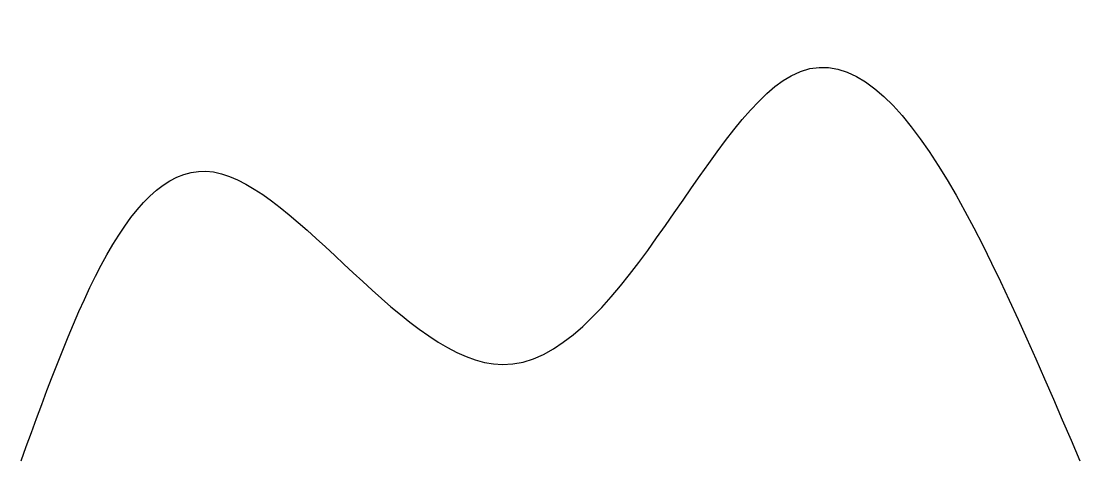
# Model space of a CAD drawing. Extents: x 0 to 55, y 0 to 22.8.
import ezdxf

# ---------------------------------------------------------------- set-up
doc = ezdxf.new("R2010")
doc.units = 0

msp = doc.modelspace()

# ---------------------------------------------------------------- linework, layer by layer
msp.add_spline([(0, 0), (10, 15), (25, 5), (40, 20), (55, 0)], degree=3)

doc.saveas('drawing.dxf')
